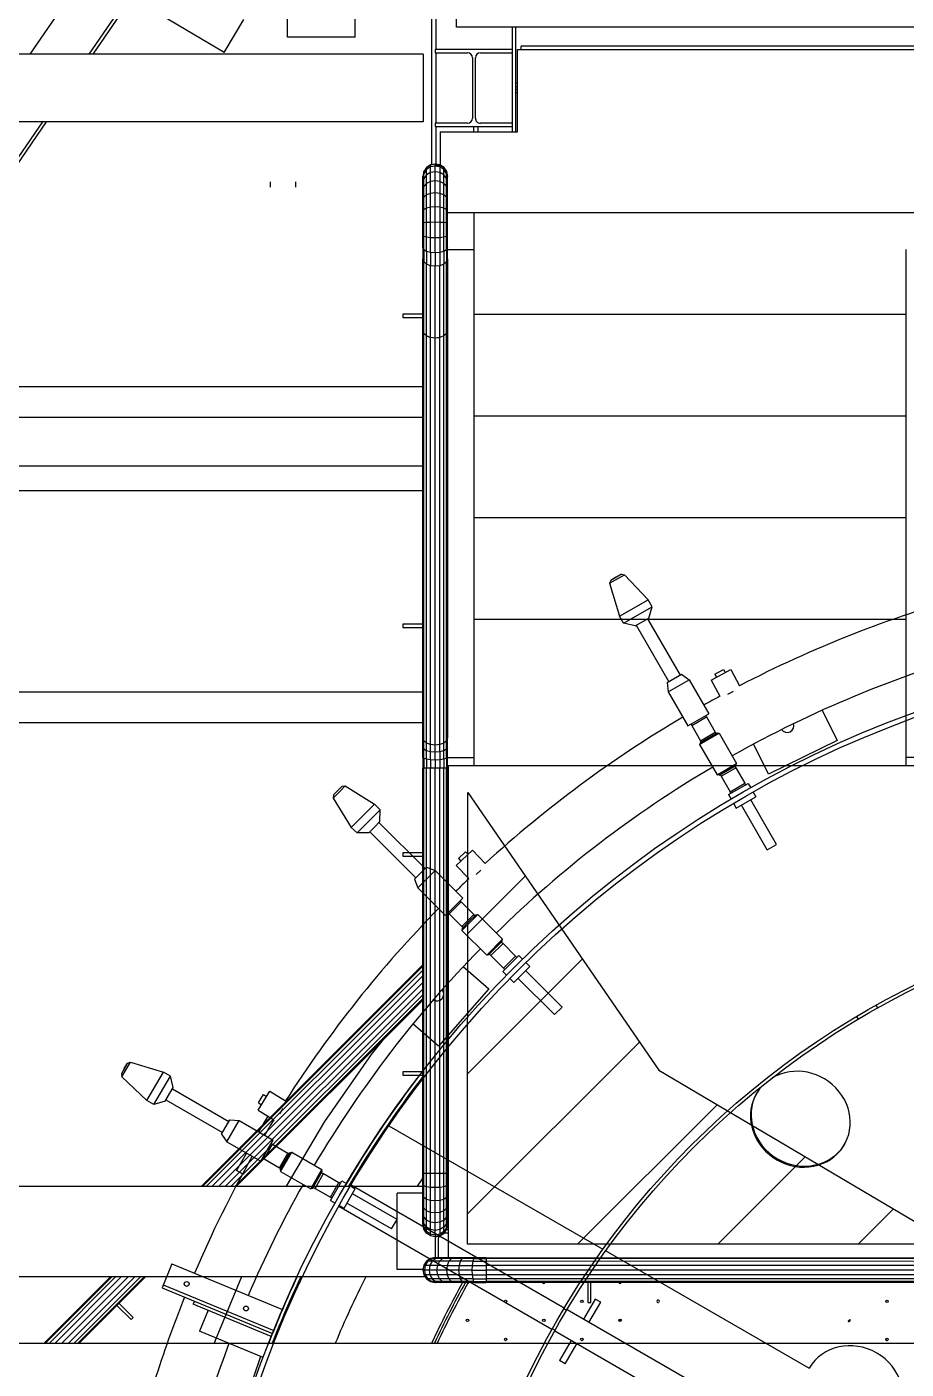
# Model space of a CAD drawing. Header units: metres. Extents: x 0 to 63075, y 0 to 44550.
# Drawn here: x 51016.5 to 51276.1, y 39128.8 to 39525.4 of the extents above; entities that cross this region are included whole.
import ezdxf

# ---------------------------------------------------------------- set-up
doc = ezdxf.new("R2010")
doc.units = ezdxf.units.M
doc.header["$LTSCALE"] = 75
for name, color, linetype in [('GSB', 7, 'Continuous'), ('ML6', 1, 'Continuous'), ('SL1', 8, 'Continuous')]:
    doc.layers.add(name, color=color, linetype=linetype)

# ---------------------------------------------------------------- blocks, each defined once
blk = doc.blocks.new('A$C6bae614f')
at = {"layer": 'SL1'}
h = blk.add_hatch(dxfattribs=at)
h.set_pattern_fill('_USER', color=256, scale=195, angle=44.9981, style=0, pattern_type=0)
h.set_pattern_definition([(44.99813, (326091.56, -18363.04), (-137.8813, 137.8903), [])])
h.paths.add_polyline_path([(355133.7, 35972), (355712.7, 35630), (354757.9, 35630), (354758, 36518.5)])
for p, q in [((354403.7, 38004.9), (354403.7, 38695.4)), ((354536.7, 38004.9), (354536.7, 38695.4)), ((354736.2, 38024.9), (354736.2, 38633.4)), ((354278.8, 37974.5), (353420.2, 38485.6)), ((354009, 38135.1), (353896.8, 37971.4)), ((354091.4, 38086), (354012.8, 37971.4)), ((354096.9, 38082.8), (354020.5, 37971.4)), ((354687.7, 37754.1), (354687.7, 38063.2)), ((354278.8, 37974.5), (354317.8, 38039.9)), ((354695.2, 38055.9), (354695.2, 37980.9)), ((355965.2, 38024.8), (354736.2, 38024.9)), ((354845.2, 38024.9), (354845.2, 37980.9)), ((354852.7, 37818.9), (354852.7, 38024.9)), ((354536.7, 38004.9), (354403.7, 38004.9)), ((355769.7, 37987.3), (354863.3, 37987.4)), ((354863.3, 37980.9), (354863.3, 37987.4)), ((354670.2, 37971.4), (352470.2, 37971.5)), ((354670.2, 37971.4), (354670.2, 37838.4)), ((354694.2, 37980.9), (354694.2, 37974.3)), ((354846.2, 37980.9), (354694.2, 37980.9)), ((354694.2, 37974.3), (354757.3, 37974.3)), ((354695.2, 37974.3), (354695.2, 37835.5)), ((354767.3, 37964.3), (354767.3, 37845.5)), ((354773.1, 37845.5), (354773.1, 37964.3)), ((354783.1, 37974.3), (354846.2, 37974.3)), ((354845.2, 37974.3), (354845.2, 37835.5)), ((354846.2, 37974.3), (354846.2, 37980.9)), ((354856.2, 37980.9), (355686.2, 37980.9)), ((354856.2, 37818.9), (354856.2, 37980.9)), ((354856.2, 37914.3), (354852.7, 37914.3)), ((354852.7, 37908), (354856.2, 37908)), ((354856.2, 37901.7), (354852.7, 37901.7)), ((354856.2, 37895.4), (354852.7, 37895.4)), ((354670.2, 37838.4), (352470.2, 37838.5)), ((353921.6, 37838.4), (352689.7, 36042.1)), ((353929.3, 37838.4), (352694.9, 36038.5)), ((354694.2, 37835.5), (354694.2, 37828.9)), ((354757.3, 37835.5), (354694.2, 37835.5)), ((354694.2, 37828.9), (354846.2, 37828.9)), ((354695.2, 37828.9), (354695.2, 37755.2)), ((354770.2, 37818.9), (354770.2, 37828.9)), ((354778.2, 37828.9), (354778.2, 37818.9)), ((354846.2, 37835.5), (354783.1, 37835.5)), ((354845.2, 37828.9), (354845.2, 37818.9)), ((354846.2, 37828.9), (354846.2, 37835.5)), ((354704.1, 37818.9), (354704.1, 37753.1)), ((354704.1, 37818.9), (354856.2, 37818.9)), ((354676.8, 37747.9), (354671.5, 37740)), ((354676.9, 37748.3), (354671.6, 37740.4)), ((354684.8, 37753.2), (354676.8, 37747.9)), ((354684.8, 37749.5), (354676.8, 37744.3)), ((354676.8, 37747.9), (354676.9, 37748.3)), ((354676.8, 37744.3), (354676.8, 37747.9)), ((354684.8, 37753.6), (354676.9, 37748.3)), ((354684.7, 37738.4), (354684.8, 37749.5)), ((354694.2, 37755.4), (354684.8, 37753.6)), ((354694.1, 37755.1), (354684.8, 37753.2)), ((354684.8, 37753.2), (354684.8, 37753.6)), ((354684.8, 37749.5), (354684.8, 37753.2)), ((354694.1, 37751.3), (354684.8, 37749.5)), ((354694.1, 37755.1), (354694.2, 37755.4)), ((354694.1, 37751.3), (354694.1, 37755.1)), ((354694.1, 37755.1), (354703.4, 37753.2)), ((354694.2, 37752.2), (354694.1, 37752.2)), ((354703.4, 37749.5), (354694.1, 37751.3)), ((354694.1, 37740), (354694.1, 37751.3)), ((354703.5, 37753.6), (354694.2, 37755.4)), ((354702.2, 37750.6), (354694.2, 37752.2)), ((354704.1, 37753.9), (354701.8, 37753.9)), ((354702.2, 37750.6), (354703.4, 37749.8)), ((354702.2, 37750.2), (354702.2, 37750.6)), ((354703.3, 37749.5), (354702.2, 37750.2)), ((354703.4, 37753.2), (354703.5, 37753.6)), ((354703.4, 37753.2), (354703.4, 37749.5)), ((354711.3, 37747.9), (354703.4, 37753.2)), ((354703.4, 37749.5), (354703.4, 37738.4)), ((354711.3, 37744.3), (354703.4, 37749.5)), ((354711.4, 37748.3), (354703.5, 37753.6)), ((354711.3, 37747.9), (354711.4, 37748.3)), ((354716.6, 37740), (354711.3, 37747.9)), ((354711.3, 37744.3), (354711.3, 37747.9)), ((354716.7, 37740.4), (354711.4, 37748.3)), ((354370.2, 37709.9), (354370.2, 37720.3)), ((354420.2, 37709.9), (354420.2, 37720.3)), ((354671.5, 37740), (354669.7, 37730.7)), ((354671.5, 37736.7), (354669.7, 37727.6)), ((354669.7, 37730.7), (354669.8, 37731)), ((354669.7, 37727.6), (354669.7, 37730.7)), ((354669.7, 37718.6), (354669.7, 37727.6)), ((354671.5, 37726.8), (354669.7, 37718.6)), ((354671.6, 37740.4), (354669.8, 37731)), ((354676.8, 37744.3), (354671.5, 37736.7)), ((354671.5, 37740), (354671.6, 37740.4)), ((354671.5, 37736.7), (354671.5, 37740)), ((354671.5, 37726.8), (354671.5, 37736.7)), ((354676.8, 37733.8), (354671.5, 37726.8)), ((354671.5, 37711.1), (354671.5, 37726.8)), ((354676.8, 37733.8), (354676.8, 37744.3)), ((354684.7, 37738.4), (354676.8, 37733.8)), ((354676.8, 37716.9), (354676.8, 37733.8)), ((354684.7, 37720.8), (354676.8, 37716.9)), ((354694.1, 37740), (354684.7, 37738.4)), ((354684.7, 37720.8), (354684.7, 37738.4)), ((354694.1, 37722.1), (354684.7, 37720.8)), ((354684.7, 37697.6), (354684.7, 37720.8)), ((354694.1, 37722.1), (354694.1, 37740)), ((354703.4, 37738.4), (354694.1, 37740)), ((354703.4, 37720.8), (354694.1, 37722.1)), ((354694.1, 37698.6), (354694.1, 37722.1)), ((354711.3, 37733.8), (354703.4, 37738.4)), ((354703.4, 37738.4), (354703.4, 37720.8)), ((354703.4, 37720.8), (354703.4, 37697.6)), ((354711.3, 37716.9), (354703.4, 37720.8)), ((354711.3, 37733.8), (354711.3, 37744.3)), ((354716.6, 37736.7), (354711.3, 37744.3)), ((354716.6, 37726.8), (354711.3, 37733.8)), ((354711.3, 37716.9), (354711.3, 37733.8)), ((354716.6, 37740), (354716.7, 37740.4)), ((354716.6, 37736.7), (354716.6, 37740)), ((354718.5, 37730.7), (354716.6, 37740)), ((354718.5, 37727.6), (354716.6, 37736.7)), ((354716.6, 37726.8), (354716.6, 37736.7)), ((354718.5, 37718.6), (354716.6, 37726.8)), ((354716.6, 37711.1), (354716.6, 37726.8)), ((354718.6, 37731), (354716.7, 37740.4)), ((354718.6, 37731), (354718.5, 37730.7)), ((354718.5, 37727.6), (354718.5, 37730.7)), ((354718.5, 37718.6), (354718.5, 37727.6)), ((354669.7, 37704.2), (354669.7, 37718.6)), ((354671.5, 37711.1), (354669.7, 37704.2)), ((354669.7, 37685.3), (354669.7, 37704.2)), ((354676.8, 37716.9), (354671.5, 37711.1)), ((354671.5, 37690.4), (354671.5, 37711.1)), ((354676.8, 37694.7), (354671.5, 37690.4)), ((354676.8, 37694.7), (354676.8, 37716.9)), ((354684.7, 37697.6), (354676.8, 37694.7)), ((354676.8, 37668.6), (354676.8, 37694.7)), ((354694.1, 37698.6), (354684.7, 37697.6)), ((354684.7, 37670.3), (354684.7, 37697.6)), ((354703.4, 37697.6), (354694.1, 37698.6)), ((354694.1, 37670.9), (354694.1, 37698.6)), ((354703.4, 37697.6), (354703.4, 37670.3)), ((354711.3, 37694.7), (354703.4, 37697.6)), ((354716.6, 37711.1), (354711.3, 37716.9)), ((354711.3, 37694.7), (354711.3, 37716.9)), ((354716.6, 37690.4), (354711.3, 37694.7)), ((354711.3, 37668.6), (354711.3, 37694.7)), ((354718.5, 37704.2), (354716.6, 37711.1)), ((354716.6, 37690.4), (354716.6, 37711.1)), ((354718.5, 37704.2), (354718.5, 37718.6)), ((354718.5, 37685.3), (354718.5, 37704.2)), ((354671.5, 37690.4), (354669.7, 37685.3)), ((354669.7, 37663), (354669.7, 37685.3)), ((354671.5, 37666.1), (354671.5, 37690.4)), ((354676.8, 37668.6), (354671.5, 37666.1)), ((354684.7, 37670.3), (354676.8, 37668.6)), ((354676.8, 37640.2), (354676.8, 37668.6)), ((354694.1, 37670.9), (354684.7, 37670.3)), ((354684.7, 37640.6), (354684.7, 37670.3)), ((354694.1, 37640.8), (354694.1, 37670.9)), ((354703.4, 37670.3), (354694.1, 37670.9)), ((354711.3, 37668.6), (354703.4, 37670.3)), ((354703.4, 37670.3), (354703.4, 37640.6)), ((354711.3, 37640.2), (354711.3, 37668.6)), ((354716.6, 37666.1), (354711.3, 37668.6)), ((354718.5, 37685.3), (354716.6, 37690.4)), ((354716.6, 37666.1), (354716.6, 37690.4)), ((354718.5, 37663), (354718.5, 37685.3)), ((354671.5, 37666.1), (354669.7, 37663)), ((354669.7, 37638.8), (354669.7, 37663)), ((354671.5, 37639.6), (354671.5, 37666.1)), ((354676.8, 37640.2), (354671.5, 37639.6)), ((354684.7, 37640.6), (354676.8, 37640.2)), ((354676.8, 37611.2), (354676.8, 37640.2)), ((354694.1, 37640.8), (354684.7, 37640.6)), ((354684.7, 37610.3), (354684.7, 37640.6)), ((354694.1, 37610), (354694.1, 37640.8)), ((354703.4, 37640.6), (354694.1, 37640.8)), ((354711.3, 37640.2), (354703.4, 37640.6)), ((354703.4, 37640.6), (354703.4, 37610.3)), ((354711.3, 37611.2), (354711.3, 37640.2)), ((354716.6, 37639.6), (354711.3, 37640.2)), ((354716.6, 37639.6), (354716.6, 37666.1)), ((354718.5, 37663), (354716.6, 37666.1)), ((354718.5, 37638.8), (354718.5, 37663)), ((354718.5, 37659.9), (355671.7, 37659.9)), ((354770.2, 37659.9), (354770.1, 36570.9)), ((354671.5, 37639.6), (354669.7, 37638.8)), ((354669.7, 37614.1), (354669.7, 37638.8)), ((354669.7, 37590.4), (354669.7, 37614.1)), ((354671.5, 37612.5), (354669.7, 37614.1)), ((354671.5, 37612.5), (354671.5, 37639.6)), ((354718.5, 37638.8), (354716.6, 37639.6)), ((354716.6, 37612.5), (354716.6, 37639.6)), ((354718.5, 37614.1), (354716.6, 37612.5)), ((354718.5, 37614.1), (354718.5, 37638.8)), ((354718.5, 37590.4), (354718.5, 37614.1)), ((354671.5, 37586.6), (354669.7, 37590.4)), ((354669.7, 37590.4), (354669.7, 37569.1)), ((354671.5, 37586.6), (354671.5, 37612.5)), ((354676.8, 37611.2), (354671.5, 37612.5)), ((354684.7, 37610.3), (354676.8, 37611.2)), ((354676.8, 37583.4), (354676.8, 37611.2)), ((354694.1, 37610), (354684.7, 37610.3)), ((354684.7, 37581.3), (354684.7, 37610.3)), ((354703.4, 37610.3), (354694.1, 37610)), ((354694.1, 37580.5), (354694.1, 37610)), ((354711.3, 37611.2), (354703.4, 37610.3)), ((354703.4, 37610.3), (354703.4, 37581.3)), ((354716.6, 37612.5), (354711.3, 37611.2)), ((354711.3, 37583.4), (354711.3, 37611.2)), ((354716.6, 37586.6), (354716.6, 37612.5)), ((354718.5, 37590.4), (354716.6, 37586.6)), ((354718.5, 37569.1), (354718.5, 37590.4)), ((354669.7, 37428.5), (354669.7, 37569.1)), ((354671.5, 37563.4), (354669.7, 37569.1)), ((354671.5, 37586.6), (354671.5, 37563.4)), ((354676.8, 37583.4), (354671.5, 37586.6)), ((354671.5, 37422.8), (354671.5, 37563.4)), ((354676.8, 37558.5), (354671.5, 37563.4)), ((354684.7, 37581.3), (354676.8, 37583.4)), ((354676.8, 37583.4), (354676.8, 37558.5)), ((354684.7, 37581.3), (354684.7, 37555.2)), ((354694.1, 37580.5), (354684.7, 37581.3)), ((354703.4, 37581.3), (354694.1, 37580.5)), ((354694.1, 37580.5), (354694.1, 37554.1)), ((354711.3, 37583.4), (354703.4, 37581.3)), ((354703.4, 37581.3), (354703.4, 37555.2)), ((354716.6, 37586.6), (354711.3, 37583.4)), ((354711.3, 37583.4), (354711.3, 37558.5)), ((354716.6, 37563.4), (354711.3, 37558.5)), ((354716.6, 37586.6), (354716.6, 37563.4)), ((354718.5, 37569.1), (354716.6, 37563.4)), ((354716.6, 37422.3), (354716.6, 37563.4)), ((354718.5, 37587.2), (354770.2, 37587.2)), ((354718.5, 37569.1), (354718.5, 37428.5)), ((355620.1, 36570.9), (355620.2, 37587.2)), ((354676.8, 37417.9), (354676.8, 37558.5)), ((354684.7, 37555.2), (354676.8, 37558.5)), ((354684.7, 37414.6), (354684.7, 37555.2)), ((354694.1, 37554.1), (354684.7, 37555.2)), ((354703.4, 37555.2), (354694.1, 37554.1)), ((354694.1, 37413.5), (354694.1, 37554.1)), ((354711.3, 37558.5), (354703.4, 37555.2)), ((354703.4, 37414.6), (354703.4, 37555.2)), ((354711.3, 37417.9), (354711.3, 37558.5)), ((354669.7, 37459.7), (354630.6, 37459.7)), ((354630.6, 37459.7), (354630.6, 37453.3)), ((354770.2, 37459.9), (355620.2, 37459.9)), ((354630.6, 37453.3), (354669.7, 37453.3)), ((354669.7, 37428.5), (354669.7, 37427.9)), ((354669.7, 37427.9), (354669.7, 37427.4)), ((354671.5, 37422.3), (354669.7, 37427.9)), ((354669.7, 36626.4), (354669.7, 37427.4)), ((354671.5, 37422.8), (354676.8, 37417.9)), ((354671.5, 37422.3), (354671.5, 37422.8)), ((354671.5, 37421.7), (354671.5, 37422.8)), ((354671.5, 36620.8), (354671.5, 37422.3)), ((354676.8, 37417), (354671.5, 37421.7)), ((354672.9, 37420.5), (354672.9, 37421.5)), ((354674.5, 37420), (354674.5, 37419)), ((354676.8, 37417.9), (354676.8, 37417.4)), ((354676.8, 37417), (354676.8, 37417.4)), ((354676.8, 37417.4), (354684.7, 37414.2)), ((354684.7, 37413.8), (354676.8, 37417)), ((354676.8, 36616), (354676.8, 37417)), ((354679.1, 37416.1), (354679.1, 37416.5)), ((354684.7, 37414.2), (354684.7, 37414.6)), ((354684.7, 37414.6), (354694.1, 37413.5)), ((354694.1, 37412.7), (354684.7, 37413.8)), ((354684.8, 36612.8), (354684.7, 37413.8)), ((354686, 37414.5), (354686, 37413.7)), ((354687.8, 37414.3), (354687.8, 37413.4)), ((354694.1, 37413.1), (354703.4, 37414.2)), ((354703.4, 37413.8), (354694.1, 37412.7)), ((354694.1, 37413.5), (354694.1, 37413.1)), ((354694.1, 37412.7), (354694.1, 37413.1)), ((354694.1, 36611.7), (354694.1, 37412.7)), ((354702.2, 37413.7), (354702.2, 37414.1)), ((354711.3, 37417.4), (354703.4, 37414.2)), ((354703.4, 37414.2), (354703.4, 37414.6)), ((354703.4, 37414.2), (354703.4, 37413.8)), ((354703.4, 36612.8), (354703.4, 37413.8)), ((354711.3, 37417.4), (354716.6, 37422.3)), ((354716.6, 37421.7), (354711.3, 37417)), ((354711.3, 37417.4), (354711.3, 37417.9)), ((354711.3, 37417), (354711.3, 37417.4)), ((354711.3, 36616), (354711.3, 37417)), ((354713.6, 37419), (354713.6, 37419.5)), ((354715.2, 37421), (354715.2, 37420.5)), ((354716.6, 37422.8), (354718.5, 37428.5)), ((354718.5, 37427.4), (354716.6, 37421.7)), ((354716.6, 37421.8), (354716.6, 37422.8)), ((354716.6, 36620.8), (354716.6, 37421.7)), ((354718.3, 37427.9), (354718.5, 37427.4)), ((354718.5, 37427.4), (354718.5, 36626.4)), ((354669.7, 37316.7), (353571.5, 37316.7)), ((354669.7, 37256.3), (353530.1, 37256.4)), ((354770.2, 37259.9), (355620.2, 37259.9)), ((354669.7, 37160.6), (353464.5, 37160.7)), ((354669.7, 37112.4), (353431.4, 37112.4)), ((354770.2, 37059.9), (355620.2, 37059.9)), ((355037.1, 36930.3), (355066.2, 36947.1)), ((355039.2, 36936), (355037.1, 36930.3)), ((355037.1, 36930.3), (355056.5, 36865.3)), ((355060.1, 36948.1), (355039.2, 36936)), ((355049.5, 36942.4), (355039.2, 36936)), ((355049.5, 36942.4), (355060.1, 36948.1)), ((355060.1, 36948.1), (355066.2, 36947.1)), ((355066.2, 36947.1), (355112.7, 36897.8)), ((355056.5, 36865.3), (355112.7, 36897.8)), ((355064.6, 36851.7), (355120.4, 36884)), ((355120.4, 36884), (355112.7, 36897.8)), ((355113.9, 36861.8), (355120.4, 36884)), ((354630.6, 36849.7), (354630.6, 36843.4)), ((354669.7, 36849.7), (354630.6, 36849.7)), ((354770.1, 36859.9), (355620.1, 36859.9)), ((355064.6, 36851.7), (355056.5, 36865.3)), ((355087, 36846.3), (355064.6, 36851.7)), ((355087, 36846.3), (355113.9, 36861.8)), ((355111.5, 36860.4), (355175.5, 36749.4)), ((354630.6, 36843.4), (354669.7, 36843.4)), ((355089.5, 36847.7), (355153.5, 36736.7)), ((355150.4, 36734.9), (355178.7, 36751.2)), ((355178.7, 36751.2), (355193.5, 36740.6)), ((355236.5, 36739.7), (355275.2, 36760.5)), ((355244, 36751.7), (355261, 36760.8)), ((355244, 36751.7), (355247.3, 36745.5)), ((355261, 36760.8), (355264.4, 36754.7)), ((355275.2, 36760.5), (355292.4, 36728.7)), ((353160.1, 36716.7), (354669.7, 36716.7)), ((355150.4, 36734.9), (355152.2, 36716.7)), ((355152.2, 36716.7), (355193.5, 36740.6)), ((355152.2, 36716.7), (355190.8, 36649.8)), ((355193.5, 36740.6), (355232.2, 36673.7)), ((355236.5, 36739.7), (355253.5, 36708)), ((355274.8, 36714.9), (355280.6, 36718)), ((355269.5, 36712), (355274.8, 36714.9)), ((355190.8, 36649.8), (355232.2, 36673.7)), ((355198.5, 36650.8), (355227.4, 36667.5)), ((355225.8, 36670), (355227.4, 36667.5)), ((355227.4, 36667.5), (355244.9, 36637.2)), ((355454.8, 36680.5), (355484.3, 36620.8)), ((353118.7, 36656.4), (354669.7, 36656.3)), ((355197.2, 36653.5), (355198.5, 36650.8)), ((355198.5, 36650.8), (355216, 36620.5)), ((355216, 36620.5), (355244.9, 36637.2)), ((355246.3, 36634.5), (355244.9, 36637.2)), ((354671.5, 36620.8), (354669.7, 36626.4)), ((354669.7, 36608), (354669.7, 36626.4)), ((354671.5, 36604.1), (354671.5, 36620.8)), ((354676.8, 36616), (354671.5, 36620.8)), ((354676.8, 36600.8), (354676.8, 36616)), ((354684.8, 36612.8), (354676.8, 36616)), ((354694.1, 36611.7), (354684.8, 36612.8)), ((354684.8, 36598.6), (354684.8, 36612.8)), ((354703.4, 36612.8), (354694.1, 36611.7)), ((354694.1, 36597.8), (354694.1, 36611.7)), ((354711.3, 36616), (354703.4, 36612.8)), ((354703.4, 36598.6), (354703.4, 36612.8)), ((354716.6, 36620.8), (354711.3, 36616)), ((354711.3, 36600.8), (354711.3, 36616)), ((354718.5, 36626.4), (354716.6, 36620.8)), ((354716.6, 36604.1), (354716.6, 36620.8)), ((354718.5, 36608), (354718.5, 36626.4)), ((355214.1, 36613.1), (355252.2, 36635.1)), ((355215.5, 36616.7), (355214.1, 36613.1)), ((355214.1, 36613.1), (355248.5, 36553.6)), ((355215.5, 36616.7), (355248.5, 36635.8)), ((355217.7, 36618), (355216, 36620.5)), ((355248.5, 36635.8), (355252.2, 36635.1)), ((355252.2, 36635.1), (355286.6, 36575.6)), ((355349.7, 36554.5), (355320.3, 36614.2)), ((355484.3, 36620.8), (355349.7, 36554.5)), ((354671.5, 36604.1), (354669.7, 36608)), ((354669.7, 36587.6), (354669.7, 36608)), ((354671.5, 36585.6), (354669.7, 36587.6)), ((354669.7, 36587.6), (354669.7, 36566.2)), ((354671.5, 36585.6), (354671.5, 36604.1)), ((354676.8, 36600.8), (354671.5, 36604.1)), ((354676.8, 36583.9), (354671.5, 36585.6)), ((354671.5, 36585.6), (354671.5, 36566.2)), ((354684.8, 36598.6), (354676.8, 36600.8)), ((354676.8, 36583.9), (354676.8, 36600.8)), ((354676.8, 36583.9), (354676.8, 36566.2)), ((354684.8, 36582.8), (354676.8, 36583.9)), ((354684.8, 36582.8), (354684.8, 36598.6)), ((354694.1, 36597.8), (354684.8, 36598.6)), ((354703.4, 36598.6), (354694.1, 36597.8)), ((354694.1, 36582.4), (354694.1, 36597.8)), ((354711.3, 36600.8), (354703.4, 36598.6)), ((354703.4, 36598.6), (354703.4, 36582.8)), ((354711.3, 36583.9), (354703.4, 36582.8)), ((354716.6, 36604.1), (354711.3, 36600.8)), ((354711.3, 36583.9), (354711.3, 36600.8)), ((354716.6, 36585.6), (354711.3, 36583.9)), ((354711.3, 36583.9), (354711.3, 36566.2)), ((354718.5, 36608), (354716.6, 36604.1)), ((354716.6, 36585.6), (354716.6, 36604.1)), ((354718.5, 36587.6), (354716.6, 36585.6)), ((354716.6, 36585.6), (354716.6, 36566.2)), ((354718.5, 36587.6), (354718.5, 36608)), ((354718.5, 36566.2), (354718.5, 36587.6)), ((354718.5, 36587.2), (354770.1, 36587.2)), ((354718.5, 36587.2), (354770.1, 36587.2)), ((355675.7, 36587.2), (355620.1, 36587.2)), ((354669.7, 35768.8), (354669.7, 36566.2)), ((354716.6, 36566.2), (354669.7, 36566.2)), ((354671.5, 35768.8), (354671.5, 36566.2)), ((354676.8, 35768.8), (354676.8, 36566.2)), ((354684.7, 35768.8), (354684.8, 36566.2)), ((354684.8, 36582.8), (354684.8, 36566.2)), ((354694.1, 36582.4), (354684.8, 36582.8)), ((354703.4, 36582.8), (354694.1, 36582.4)), ((354694.1, 36582.4), (354694.1, 36566.2)), ((354694.1, 35768.8), (354694.1, 36566.2)), ((354703.4, 36582.8), (354703.4, 36566.2)), ((354703.4, 35768.8), (354703.4, 36566.2)), ((354711.3, 35768.8), (354711.3, 36566.2)), ((354718.5, 36566.2), (354716.6, 36566.2)), ((354716.6, 35768.8), (354716.6, 36566.2)), ((354718.5, 36566.2), (354718.5, 35768.8)), ((355691.4, 36570.9), (354719.6, 36570.9)), ((354719.6, 36570.9), (354719.6, 35603.2)), ((355248.5, 36553.6), (355286.6, 36575.6)), ((355252.3, 36552.9), (355285.3, 36572)), ((355256.4, 36550.5), (355285.3, 36567.2)), ((355283.1, 36570.7), (355285.3, 36567.2)), ((355285.3, 36572), (355286.6, 36575.6)), ((355285.3, 36567.2), (355302.8, 36536.9)), ((354511.2, 36530.9), (354494.1, 36513.9)), ((354502.4, 36522.6), (354511.2, 36530.9)), ((354505.4, 36519.6), (354517.3, 36531.5)), ((354511.2, 36530.9), (354517.3, 36531.5)), ((354517.3, 36531.5), (354575, 36495.9)), ((355252.3, 36552.9), (355248.5, 36553.6)), ((355254.5, 36554.2), (355256.4, 36550.5)), ((355256.4, 36550.5), (355273.9, 36520.2)), ((355270.9, 36514.4), (355309.4, 36536.6)), ((355273.9, 36520.2), (355302.8, 36536.9)), ((355304.5, 36533.8), (355302.8, 36536.9)), ((355309.4, 36536.6), (355314.5, 36527.8)), ((355309.4, 36536.6), (355314.5, 36527.8)), ((354493.6, 36507.7), (354505.4, 36519.6)), ((354494.1, 36513.9), (354493.6, 36507.7)), ((354493.6, 36507.7), (354529.1, 36450)), ((354502.4, 36522.6), (354494.1, 36513.9)), ((355270.9, 36514.4), (355275.9, 36505.6)), ((355270.9, 36514.4), (355275.9, 36505.6)), ((355275.8, 36517.2), (355273.9, 36520.2)), ((355286.1, 36487.9), (355324.7, 36510.2)), ((355365.3, 36416.6), (355314.6, 36504.4)), ((355319.2, 36519.6), (355324.7, 36510.2)), ((355319.2, 36519.6), (355324.7, 36510.2)), ((354529.1, 36450), (354575, 36495.9)), ((354540.4, 36439), (354586, 36484.6)), ((354586, 36484.6), (354575, 36495.9)), ((354585.5, 36461.5), (354586, 36484.6)), ((355280.7, 36497.4), (355286.1, 36487.9)), ((355280.7, 36497.4), (355286.1, 36487.9)), ((355346.8, 36406), (355296.1, 36493.7)), ((354574.5, 36450.5), (354585.5, 36461.5)), ((354583.5, 36459.5), (354674.1, 36368.9)), ((354540.4, 36439), (354529.1, 36450)), ((354563.5, 36439.5), (354540.4, 36439)), ((354563.5, 36439.5), (354574.5, 36450.5)), ((354565.5, 36441.5), (354656.2, 36350.9)), ((354630.6, 36399.7), (354630.6, 36393.3)), ((354669.7, 36399.7), (354630.6, 36399.7)), ((354735.5, 36375.2), (354767.5, 36405.4)), ((354739.7, 36388.8), (354753.8, 36402)), ((354753.8, 36402), (354758.5, 36397)), ((354767.5, 36405.4), (354792.3, 36379.1)), ((355346.8, 36406), (355365.3, 36416.6)), ((354630.6, 36393.3), (354669.7, 36393.3)), ((354735.5, 36375.2), (354760.2, 36349.1)), ((354739.7, 36388.8), (354744.5, 36383.7)), ((354653.6, 36348.3), (354676.7, 36371.4)), ((354653.6, 36348.3), (354660, 36331.2)), ((354660, 36331.2), (354693.8, 36365)), ((354676.7, 36371.4), (354693.8, 36365)), ((354693.8, 36365), (354748.4, 36310.4)), ((354774.6, 36357.1), (354783.8, 36365.7)), ((354660, 36331.2), (354714.6, 36276.6)), ((354714.6, 36276.6), (354731.5, 36293.5)), ((354731.5, 36293.5), (354748.4, 36310.4)), ((354733.6, 36291.4), (354745.4, 36303.2)), ((354743.2, 36305.1), (354745.4, 36303.2)), ((354745.4, 36303.2), (354770.2, 36278.4)), ((354719.9, 36281.8), (354721.8, 36279.6)), ((354721.8, 36279.6), (354733.6, 36291.4)), ((354721.8, 36279.6), (354746.6, 36254.8)), ((354746.6, 36254.8), (354770.2, 36278.4)), ((354746.7, 36247.2), (354777.8, 36278.3)), ((354760.5, 36264.5), (354774, 36278)), ((354772.2, 36276.2), (354770.2, 36278.4)), ((354774, 36278), (354777.8, 36278.3)), ((354777.8, 36278.3), (354826.4, 36229.7)), ((354748.8, 36252.8), (354746.6, 36254.8)), ((354747, 36251), (354746.7, 36247.2)), ((354746.7, 36247.2), (354795.3, 36198.6)), ((354747, 36251), (354760.5, 36264.5)), ((354795.3, 36198.6), (354826.4, 36229.7)), ((354799.1, 36199), (354826, 36225.9)), ((354803.7, 36197.6), (354827.4, 36221.3)), ((354824.2, 36224.1), (354827.4, 36221.3)), ((354826, 36225.9), (354826.4, 36229.7)), ((354827.4, 36221.3), (354852.1, 36196.5)), ((354799.1, 36199), (354795.3, 36198.6)), ((354800.9, 36200.8), (354803.7, 36197.6)), ((354803.7, 36197.6), (354828.5, 36172.9)), ((354858.5, 36198), (354827, 36166.5)), ((354828.5, 36172.9), (354852.1, 36196.5)), ((354854.5, 36193.9), (354852.1, 36196.5)), ((354858.5, 36198), (354865.7, 36190.8)), ((354858.5, 36198), (354865.7, 36190.8)), ((354234.2, 35743.9), (354669.7, 36179.3)), ((354669.7, 36176.7), (354236.8, 35743.9)), ((354669.7, 36169.2), (354244.3, 35743.9)), ((354749.3, 36176.1), (354799.4, 36132.2)), ((354827, 36166.5), (354834.2, 36159.3)), ((354827, 36166.5), (354834.2, 36159.3)), ((354831.1, 36170.5), (354828.5, 36172.9)), ((354848.6, 36144.9), (354880.1, 36176.4)), ((354943.5, 36096.5), (354871.9, 36168.2)), ((354872.4, 36184.1), (354880.1, 36176.4)), ((354872.4, 36184.1), (354880.1, 36176.4)), ((354669.7, 36158), (354255.5, 35743.9)), ((354669.7, 36144.8), (354268.7, 35743.9)), ((354840.9, 36152.6), (354848.6, 36144.9)), ((354840.9, 36152.6), (354848.6, 36144.9)), ((354928.5, 36081.5), (354856.8, 36153.1)), ((354669.7, 36131.6), (354281.9, 35743.9)), ((354669.7, 36120.4), (354293.1, 35743.9)), ((354669.7, 36113), (354300.6, 35743.9)), ((354669.7, 36110.3), (354303.2, 35743.9)), ((354799.4, 36132.2), (354700.5, 36019.4)), ((354928.5, 36081.5), (354943.5, 36096.5)), ((355564.7, 36094.9), (355561.5, 36100.4)), ((354700.5, 36019.4), (354650.4, 36063.3)), ((355522.5, 36077.9), (355525.7, 36072.4)), ((354568.9, 36003.3), (354595.1, 36035.7)), ((354477.3, 35871.3), (354568.9, 36003.3)), ((354088.9, 35985.9), (354076.9, 35965)), ((354077.9, 35958.9), (354094.7, 35988)), ((354082.6, 35975.6), (354088.9, 35985.9)), ((354088.9, 35985.9), (354094.7, 35988)), ((354094.7, 35988), (354159.7, 35968.6)), ((354082.6, 35975.6), (354076.9, 35965)), ((354076.9, 35965), (354077.9, 35958.9)), ((354077.9, 35958.9), (354127.2, 35912.4)), ((354127.2, 35912.4), (354159.7, 35968.6)), ((354141, 35904.6), (354173.3, 35960.5)), ((354173.3, 35960.5), (354159.7, 35968.6)), ((354178.7, 35938.1), (354173.3, 35960.5)), ((354630.6, 35968.8), (354630.6, 35962.5)), ((354669.7, 35968.8), (354630.6, 35968.8)), ((354630.6, 35962.5), (354669.7, 35962.5)), ((354163.2, 35911.1), (354178.7, 35938.1)), ((354177.3, 35935.6), (354288.3, 35871.5)), ((354345.9, 35893.5), (354369, 35931)), ((354351.5, 35915.9), (354356.6, 35924.2)), ((354356.6, 35924.2), (354362.6, 35920.5)), ((354369, 35931), (354399.8, 35912)), ((354141, 35904.6), (354127.2, 35912.4)), ((354163.2, 35911.1), (354141, 35904.6)), ((354164.6, 35913.6), (354275.6, 35849.5)), ((354346.5, 35907.7), (354351.5, 35915.9)), ((354346.5, 35907.7), (354352.4, 35904)), ((354388.4, 35886.1), (354395, 35896.9)), ((354273.8, 35846.4), (354290.1, 35874.6)), ((354284.4, 35831.5), (354308.3, 35872.9)), ((354290.1, 35874.6), (354308.3, 35872.9)), ((354308.3, 35872.9), (354375.2, 35834.2)), ((354345.9, 35893.5), (354376.5, 35874.7)), ((354364.9, 35881.8), (354346.9, 35850.6)), ((354401.7, 35743.9), (354477.3, 35871.3)), ((354273.8, 35846.4), (354284.4, 35831.5)), ((354603, 35862.8), (355023.9, 35619.8)), ((354284.4, 35831.5), (354351.3, 35792.9)), ((354351.3, 35792.9), (354375.2, 35834.2)), ((354357.5, 35797.6), (354374.2, 35826.5)), ((354371.5, 35827.8), (354374.2, 35826.5)), ((354374.2, 35826.5), (354404.5, 35809)), ((354323, 35809.2), (354303.2, 35774.9)), ((354355, 35799.3), (354357.5, 35797.6)), ((354357.5, 35797.6), (354387.8, 35780.1)), ((354387.8, 35780.1), (354404.5, 35809)), ((354389.2, 35776.6), (354408.2, 35809.6)), ((354389.9, 35772.8), (354411.9, 35810.9)), ((354407, 35807.4), (354404.5, 35809)), ((354408.2, 35809.6), (354411.9, 35810.9)), ((354411.9, 35810.9), (354471.4, 35776.5)), ((354315.1, 35768), (354303.2, 35774.9)), ((354390.5, 35778.8), (354387.8, 35780.1)), ((354389.2, 35776.6), (354389.9, 35772.8)), ((354389.9, 35772.8), (354449.4, 35738.4)), ((354449.4, 35738.4), (354471.4, 35776.5)), ((354453, 35739.7), (354472, 35772.7)), ((354457.8, 35739.7), (354474.5, 35768.6)), ((354470.8, 35770.5), (354474.5, 35768.6)), ((354472, 35772.7), (354471.4, 35776.5)), ((354474.5, 35768.6), (354504.8, 35751.1)), ((354669.7, 35746.6), (354669.7, 35768.8)), ((354671.5, 35768.8), (354669.7, 35768.8)), ((354676.8, 35768.8), (354671.5, 35768.8)), ((354671.5, 35744.5), (354671.5, 35768.8)), ((354711.3, 35768.8), (354676.8, 35768.8)), ((354676.8, 35742.7), (354676.8, 35768.8)), ((354684.7, 35741.6), (354684.7, 35768.8)), ((354694.1, 35741.2), (354694.1, 35768.8)), ((354703.4, 35741.6), (354703.4, 35768.8)), ((354716.6, 35768.8), (354711.3, 35768.8)), ((354711.3, 35742.7), (354711.3, 35768.8)), ((354716.6, 35744.5), (354716.6, 35768.8)), ((354718.5, 35768.8), (354716.6, 35768.8)), ((354718.5, 35746.6), (354718.5, 35768.8)), ((352570.1, 35744), (354669.7, 35743.9)), ((354453, 35739.7), (354449.4, 35738.4)), ((354454.3, 35742), (354457.8, 35739.7)), ((354457.8, 35739.7), (354488.1, 35722.2)), ((354488.1, 35722.2), (354504.8, 35751.1)), ((354488.4, 35715.6), (354510.6, 35754.2)), ((354507.8, 35749.2), (354504.8, 35751.1)), ((354510.6, 35754.2), (354519.4, 35749.1)), ((354510.6, 35754.2), (354519.4, 35749.1)), ((354514.8, 35700.4), (354537, 35738.9)), ((354527.6, 35744.4), (354537, 35738.9)), ((354527.6, 35744.4), (354537, 35738.9)), ((354947.9, 35503.9), (354528.6, 35746)), ((354669.7, 35725.5), (354669.7, 35746.6)), ((354671.5, 35744.5), (354669.7, 35746.6)), ((354671.5, 35721.4), (354671.5, 35744.5)), ((354676.8, 35742.7), (354671.5, 35744.5)), ((354684.7, 35741.6), (354676.8, 35742.7)), ((354676.8, 35718), (354676.8, 35742.7)), ((354684.7, 35715.7), (354684.7, 35741.6)), ((354694.1, 35741.2), (354684.7, 35741.6)), ((354703.4, 35741.6), (354694.1, 35741.2)), ((354694.1, 35714.9), (354694.1, 35741.2)), ((354711.3, 35742.7), (354703.4, 35741.6)), ((354703.4, 35741.6), (354703.4, 35715.7)), ((354716.6, 35744.5), (354711.3, 35742.7)), ((354711.3, 35718), (354711.3, 35742.7)), ((354718.5, 35746.6), (354716.6, 35744.5)), ((354716.6, 35721.4), (354716.6, 35744.5)), ((354718.5, 35725.5), (354718.5, 35746.6)), ((354719.6, 35740.9), (354718.5, 35740.9)), ((354491.2, 35720.6), (354488.1, 35722.2)), ((354488.4, 35715.6), (354497.1, 35710.6)), ((354488.4, 35715.6), (354497.1, 35710.6)), ((354619, 35678.2), (354531.2, 35728.9)), ((354669.7, 35729.9), (354619.1, 35729.9)), ((354619.1, 35579.9), (354619.1, 35729.9)), ((354669.7, 35706.5), (354669.7, 35725.5)), ((354671.5, 35721.4), (354669.7, 35725.5)), ((354676.8, 35718), (354671.5, 35721.4)), ((354671.5, 35700.7), (354671.5, 35721.4)), ((354676.8, 35695.7), (354676.8, 35718)), ((354684.7, 35715.7), (354676.8, 35718)), ((354684.7, 35692.4), (354684.7, 35715.7)), ((354694.1, 35714.9), (354684.7, 35715.7)), ((354703.4, 35715.7), (354694.1, 35714.9)), ((354694.1, 35691.3), (354694.1, 35714.9)), ((354711.3, 35718), (354703.4, 35715.7)), ((354703.4, 35715.7), (354703.4, 35692.4)), ((354716.6, 35721.4), (354711.3, 35718)), ((354711.3, 35695.7), (354711.3, 35718)), ((354718.5, 35725.5), (354716.6, 35721.4)), ((354716.6, 35700.7), (354716.6, 35721.4)), ((354718.5, 35730.9), (354719.6, 35730.9)), ((354718.5, 35706.5), (354718.5, 35725.5)), ((354923.7, 35462), (354504.4, 35704.2)), ((354505.4, 35705.8), (354514.8, 35700.4)), ((354505.4, 35705.8), (354514.8, 35700.4)), ((354608.3, 35659.8), (354520.6, 35710.4)), ((354671.5, 35700.7), (354669.7, 35706.5)), ((354669.7, 35690.7), (354669.7, 35706.5)), ((354669.7, 35678.7), (354669.7, 35690.7)), ((354671.5, 35683.4), (354669.7, 35690.7)), ((354676.8, 35695.7), (354671.5, 35700.7)), ((354671.5, 35683.4), (354671.5, 35700.7)), ((354676.8, 35677.2), (354676.8, 35695.7)), ((354684.7, 35692.4), (354676.8, 35695.7)), ((354694.1, 35691.3), (354684.7, 35692.4)), ((354684.7, 35673), (354684.7, 35692.4)), ((354703.4, 35692.4), (354694.1, 35691.3)), ((354694.1, 35671.6), (354694.1, 35691.3)), ((354711.3, 35695.7), (354703.4, 35692.4)), ((354703.4, 35692.4), (354703.4, 35673)), ((354716.6, 35700.7), (354711.3, 35695.7)), ((354711.3, 35677.2), (354711.3, 35695.7)), ((354718.5, 35706.5), (354716.6, 35700.7)), ((354716.6, 35683.4), (354716.6, 35700.7)), ((354718.5, 35690.7), (354716.6, 35683.4)), ((354718.5, 35690.7), (354718.5, 35706.5)), ((354718.5, 35678.7), (354718.5, 35690.7)), ((354608.3, 35659.8), (354619, 35678.2)), ((354671.5, 35670.3), (354669.7, 35678.7)), ((354669.7, 35671.3), (354669.7, 35678.7)), ((354671.5, 35662.2), (354669.7, 35671.3)), ((354669.7, 35671.3), (354669.7, 35668.8)), ((354671.5, 35659.5), (354669.7, 35668.8)), ((354671.5, 35670.3), (354671.5, 35683.4)), ((354676.8, 35677.2), (354671.5, 35683.4)), ((354676.8, 35663.2), (354671.5, 35670.3)), ((354671.5, 35662.2), (354671.5, 35670.3)), ((354676.8, 35654.5), (354671.5, 35662.2)), ((354671.5, 35662.2), (354671.5, 35659.5)), ((354676.8, 35651.6), (354671.5, 35659.5)), ((354676.8, 35663.2), (354676.8, 35677.2)), ((354684.7, 35673), (354676.8, 35677.2)), ((354676.8, 35654.5), (354676.8, 35663.2)), ((354684.7, 35658.4), (354676.8, 35663.2)), ((354694.1, 35671.6), (354684.7, 35673)), ((354684.7, 35658.4), (354684.7, 35673)), ((354703.4, 35673), (354694.1, 35671.6)), ((354694.1, 35656.8), (354694.1, 35671.6)), ((354711.3, 35677.2), (354703.4, 35673)), ((354703.4, 35673), (354703.4, 35658.4)), ((354711.3, 35663.2), (354703.4, 35658.4)), ((354716.6, 35683.4), (354711.3, 35677.2)), ((354711.3, 35663.2), (354711.3, 35677.2)), ((354716.6, 35670.3), (354711.3, 35663.2)), ((354711.3, 35654.5), (354711.3, 35663.2)), ((354716.6, 35662.2), (354711.3, 35654.5)), ((354716.6, 35659.5), (354711.3, 35651.6)), ((354711.4, 35651.6), (354716.7, 35659.5)), ((354716.6, 35670.3), (354716.6, 35683.4)), ((354718.5, 35678.7), (354716.6, 35670.3)), ((354718.5, 35671.3), (354716.6, 35662.2)), ((354716.6, 35662.2), (354716.6, 35670.3)), ((354718.5, 35668.8), (354716.6, 35659.5)), ((354716.6, 35662.2), (354716.6, 35659.5)), ((354716.7, 35659.5), (354716.6, 35659.5)), ((354716.7, 35659.5), (354718.5, 35668.8)), ((354718.5, 35671.3), (354718.5, 35678.7)), ((354718.5, 35668.8), (354718.5, 35671.3)), ((354718.5, 35668.8), (354718.5, 35669.2)), ((354718.5, 35668.8), (354718.5, 35668.8)), ((354676.8, 35654.5), (354676.8, 35651.6)), ((354684.7, 35649.4), (354676.8, 35654.5)), ((354684.7, 35646.3), (354676.8, 35651.6)), ((354694.1, 35656.8), (354684.7, 35658.4)), ((354684.7, 35649.4), (354684.7, 35658.4)), ((354684.7, 35649.4), (354684.7, 35646.3)), ((354694.1, 35647.6), (354684.7, 35649.4)), ((354694.1, 35644.4), (354684.7, 35646.3)), ((354703.4, 35658.4), (354694.1, 35656.8)), ((354694.1, 35647.6), (354694.1, 35656.8)), ((354703.4, 35649.4), (354694.1, 35647.6)), ((354694.1, 35647.6), (354694.1, 35644.4)), ((354694.1, 35644.4), (354703.5, 35646.3)), ((354703.4, 35646.3), (354694.1, 35644.4)), ((354694.1, 35644.4), (354694.1, 35603.3)), ((354694.1, 35644.4), (354694.1, 35644.4)), ((354700.7, 35603.2), (354700.7, 35642)), ((354703.4, 35658.4), (354703.4, 35649.4)), ((354711.3, 35654.5), (354703.4, 35649.4)), ((354711.3, 35651.6), (354703.4, 35646.3)), ((354703.4, 35649.4), (354703.4, 35646.3)), ((354703.5, 35646.3), (354703.4, 35646.3)), ((354703.5, 35646.3), (354711.4, 35651.6)), ((354711.3, 35654.5), (354711.3, 35651.6)), ((354711.4, 35651.6), (354711.3, 35651.6)), ((354711.6, 35652), (354719.6, 35652)), ((354719.6, 35657.8), (354715.5, 35657.8)), ((354715.6, 35657.9), (354715.7, 35657.8)), ((355029.4, 35616.6), (355429.5, 35385.6)), ((354176.4, 35591.1), (354156.9, 35544.1)), ((354176.4, 35591.1), (354393.5, 35501.1)), ((354671.5, 35588.2), (354669.7, 35578.9)), ((354671.5, 35588.2), (354669.7, 35578.8)), ((354676.8, 35596.1), (354671.5, 35588.2)), ((354676.8, 35596.1), (354671.5, 35588.2)), ((354671.5, 35588.2), (354671.5, 35588.2)), ((354674.6, 35588.2), (354671.5, 35588.2)), ((354674.6, 35588.2), (354672.8, 35578.8)), ((354679.7, 35596.1), (354674.6, 35588.2)), ((354674.6, 35588.2), (354683.7, 35588.2)), ((354684.7, 35601.4), (354676.8, 35596.1)), ((354684.7, 35601.4), (354676.8, 35596.1)), ((354676.8, 35596.1), (354676.8, 35596.1)), ((354679.7, 35596.1), (354676.8, 35596.1)), ((354687.5, 35601.4), (354679.7, 35596.1)), ((354688.4, 35596.1), (354679.7, 35596.1)), ((354683.7, 35588.2), (354682, 35578.8)), ((354688.4, 35596.1), (354683.7, 35588.2)), ((354683.7, 35588.2), (354698.3, 35588.2)), ((354694.1, 35603.3), (354684.7, 35601.4)), ((354694.1, 35603.2), (354684.7, 35601.4)), ((354687.5, 35601.4), (354684.7, 35601.4)), ((354684.7, 35601.4), (354684.7, 35601.4)), ((354696.6, 35603.2), (354687.5, 35601.4)), ((354695.6, 35601.4), (354687.5, 35601.4)), ((354695.6, 35601.4), (354688.4, 35596.1)), ((354702.4, 35596.1), (354688.4, 35596.1)), ((354694.3, 35603.2), (354694.1, 35603.3)), ((354694.1, 35603.3), (354694.1, 35603.2)), ((354696.6, 35603.2), (354694.1, 35603.2)), ((354704, 35603.2), (354695.6, 35601.4)), ((354708.6, 35601.4), (354695.6, 35601.4)), ((354704, 35603.2), (354696.6, 35603.2)), ((354698.3, 35588.2), (354696.8, 35578.8)), ((354702.4, 35596.1), (354698.3, 35588.2)), ((354698.3, 35588.2), (354717.7, 35588.1)), ((354708.6, 35601.4), (354702.4, 35596.1)), ((354721, 35596.1), (354702.4, 35596.1)), ((354715.9, 35603.2), (354704, 35603.2)), ((354715.9, 35603.2), (354708.6, 35601.4)), ((354725.9, 35601.4), (354708.6, 35601.4)), ((354731.7, 35603.2), (354715.9, 35603.2)), ((354717.7, 35588.1), (354716.5, 35578.8)), ((354721, 35596.1), (354717.7, 35588.1)), ((354717.7, 35588.1), (354740.9, 35588.1)), ((354725.9, 35601.4), (354721, 35596.1)), ((354743.2, 35596.1), (354721, 35596.1)), ((354731.7, 35603.2), (354725.9, 35601.4)), ((354746.6, 35601.4), (354725.9, 35601.4)), ((354750.7, 35603.2), (354731.7, 35603.2)), ((354740.9, 35588.1), (354740.1, 35578.8)), ((354743.2, 35596.1), (354740.9, 35588.1)), ((354740.9, 35588.1), (354766.8, 35588.1)), ((354746.6, 35601.4), (354743.2, 35596.1)), ((354768, 35596.1), (354743.2, 35596.1)), ((354750.7, 35603.2), (354746.6, 35601.4)), ((354769.7, 35601.4), (354746.6, 35601.4)), ((354771.8, 35603.2), (354750.7, 35603.2)), ((354766.8, 35588.1), (354766.4, 35578.8)), ((354768, 35596.1), (354766.8, 35588.1)), ((354766.8, 35588.1), (354794.1, 35588.1)), ((354769.7, 35601.4), (354768, 35596.1)), ((354768, 35596.1), (354794.1, 35596.1)), ((354771.8, 35603.2), (354769.7, 35601.4)), ((354769.7, 35601.4), (354794.1, 35601.4)), ((354794.1, 35603.2), (354771.8, 35603.2)), ((354794.1, 35603.2), (356053.7, 35603.2)), ((354794.1, 35603.2), (354794.1, 35601.4)), ((356053.7, 35601.3), (354794.1, 35601.4)), ((354794.1, 35601.4), (354794.1, 35596.1)), ((356053.7, 35596), (354794.1, 35596.1)), ((354794.1, 35596.1), (354794.1, 35588.1)), ((354794.1, 35588.1), (354794.1, 35578.8)), ((356053.7, 35588.1), (354794.1, 35588.1)), ((352570.1, 35566), (354673.9, 35565.9)), ((353925.2, 35434.9), (354056.2, 35565.9)), ((354058.8, 35565.9), (353927.8, 35434.9)), ((354066.3, 35565.9), (353935.3, 35434.9)), ((354077.5, 35565.9), (353946.5, 35434.9)), ((354090.7, 35565.9), (353959.7, 35434.9)), ((354103.9, 35565.9), (353972.9, 35434.9)), ((354115.1, 35565.9), (353984.1, 35434.9)), ((354122.6, 35565.9), (353991.6, 35434.9)), ((354125.2, 35565.9), (353994.2, 35434.9)), ((354262, 35441.2), (354313.6, 35565.9)), ((354669.9, 35579.9), (354619.1, 35579.9)), ((354669.7, 35578.8), (354669.7, 35578.9)), ((354672.8, 35578.8), (354669.7, 35578.8)), ((354669.7, 35578.8), (354671.5, 35569.5)), ((354671.5, 35569.5), (354676.8, 35561.6)), ((354674.6, 35569.5), (354671.5, 35569.5)), ((354682, 35578.8), (354672.8, 35578.8)), ((354672.8, 35578.8), (354674.6, 35569.5)), ((354674.6, 35569.5), (354679.7, 35561.6)), ((354683.7, 35569.5), (354674.6, 35569.5)), ((354679.7, 35561.6), (354676.8, 35561.6)), ((354676.8, 35561.6), (354684.7, 35556.3)), ((354688.4, 35561.6), (354679.7, 35561.6)), ((354679.7, 35561.6), (354687.5, 35556.3)), ((354682, 35578.8), (354683.7, 35569.5)), ((354696.8, 35578.8), (354682, 35578.8)), ((354683.7, 35569.5), (354688.4, 35561.6)), ((354698.3, 35569.5), (354683.7, 35569.5)), ((354687.5, 35556.3), (354684.7, 35556.3)), ((354684.7, 35556.3), (354694.1, 35554.4)), ((354695.6, 35556.3), (354687.5, 35556.3)), ((354687.5, 35556.3), (354696.6, 35554.4)), ((354702.4, 35561.6), (354688.4, 35561.6)), ((354688.4, 35561.6), (354695.6, 35556.3)), ((354696.6, 35554.4), (354694.1, 35554.4)), ((354695.6, 35556.3), (354704, 35554.4)), ((354708.6, 35556.3), (354695.6, 35556.3)), ((354704, 35554.4), (354696.6, 35554.4)), ((354716.5, 35578.8), (354696.8, 35578.8)), ((354696.8, 35578.8), (354698.3, 35569.5)), ((354698.3, 35569.5), (354702.4, 35561.6)), ((354717.7, 35569.5), (354698.3, 35569.5)), ((354702.4, 35561.6), (354708.6, 35556.3)), ((354721, 35561.6), (354702.4, 35561.6)), ((354715.9, 35554.4), (354704, 35554.4)), ((354725.9, 35556.3), (354708.6, 35556.3)), ((354708.6, 35556.3), (354715.9, 35554.4)), ((354731.7, 35554.4), (354715.9, 35554.4)), ((354716.5, 35578.8), (354717.7, 35569.5)), ((354740.1, 35578.8), (354716.5, 35578.8)), ((354717.7, 35569.5), (354721, 35561.6)), ((354740.9, 35569.5), (354717.7, 35569.5)), ((354721, 35561.6), (354725.9, 35556.3)), ((354743.2, 35561.6), (354721, 35561.6)), ((354725.9, 35556.3), (354731.7, 35554.4)), ((354746.6, 35556.3), (354725.9, 35556.3)), ((354750.7, 35554.4), (354731.7, 35554.4)), ((354740.1, 35578.8), (354740.9, 35569.5)), ((354766.4, 35578.8), (354740.1, 35578.8)), ((354766.8, 35569.5), (354740.9, 35569.5)), ((354740.9, 35569.5), (354743.2, 35561.6)), ((354768, 35561.6), (354743.2, 35561.6)), ((354743.2, 35561.6), (354746.6, 35556.3)), ((354746.6, 35556.3), (354750.7, 35554.4)), ((354769.7, 35556.3), (354746.6, 35556.3)), ((354771.8, 35554.4), (354750.7, 35554.4)), ((354766.4, 35578.8), (354766.8, 35569.5)), ((354766.4, 35578.8), (354794.1, 35578.8)), ((354766.8, 35569.5), (354768, 35561.6)), ((354766.8, 35569.5), (354794.1, 35569.5)), ((354768, 35561.6), (354794.1, 35561.6)), ((354768, 35561.6), (354769.7, 35556.3)), ((354769.7, 35556.3), (354771.8, 35554.4)), ((354769.7, 35556.3), (354794.1, 35556.3)), ((354771.8, 35554.4), (354794.1, 35554.4)), ((354794.1, 35578.8), (354794.1, 35569.5)), ((356053.7, 35578.8), (354794.1, 35578.8)), ((356053.7, 35569.4), (354794.1, 35569.5)), ((354794.1, 35569.5), (354794.1, 35561.6)), ((356053.7, 35561.5), (354794.1, 35561.6)), ((354794.1, 35561.6), (354794.1, 35556.3)), ((354794.1, 35556.3), (354794.1, 35554.4)), ((356053.7, 35556.2), (354794.1, 35556.3)), ((356053.7, 35554.4), (354794.1, 35554.4)), ((354994.1, 35554.4), (354994.1, 35515.3)), ((355000.4, 35515.3), (355000.4, 35554.4)), ((354156.9, 35544.1), (354374.2, 35454.1)), ((354159.4, 35550), (354376.5, 35460.1)), ((354068.2, 35508.9), (354095.9, 35481.3)), ((354100.4, 35485.8), (354072.7, 35513.4)), ((354220.8, 35517.7), (354218.4, 35511.8)), ((354371.8, 35448.2), (354218.4, 35511.8)), ((354374, 35454.2), (354393.5, 35501.1)), ((354952.5, 35499.3), (354947, 35502.5)), ((356122.3, 34825.8), (354953.4, 35500.7)), ((355008.5, 35521.8), (354985.5, 35482.1)), ((354994.1, 35515.3), (355000.4, 35515.3)), ((354996.5, 35475.8), (355019.5, 35515.5)), ((355019.5, 35515.5), (355008.5, 35521.8)), ((354095.9, 35481.3), (354100.4, 35485.8)), ((354247.4, 35499.8), (354230.4, 35458.7)), ((355059, 35482), (355055.5, 35478.5)), ((354355.8, 35406.7), (354230.4, 35458.7)), ((354924.5, 35463.5), (354930, 35460.3)), ((356098.2, 34783.9), (354929.2, 35458.9)), ((352595, 35435), (366037.1, 35434.5)), ((354259.9, 35434.9), (354262, 35441.2)), ((354961.4, 35440.3), (354938.5, 35400.6)), ((354949.5, 35394.3), (354972.4, 35434)), ((355582.3, 35439.9), (355580.1, 35442)), ((354350.3, 35409), (354305.4, 35276.6)), ((354949.5, 35394.3), (354938.5, 35400.6))]:
    blk.add_line(p, q, dxfattribs=at)
blk.add_lwpolyline([(355133.7, 35972), (355712.7, 35630), (354757.9, 35630), (354758, 36518.5)], close=True, dxfattribs=at)
for centre, radius in [((356370.1, 34654.8), 2150), ((356370.1, 34654.8), 2140.5), ((356370.1, 34654.8), 1656.3), ((356370.1, 34654.8), 1650), ((354205.3, 35551.6), 4.76), ((354322, 35503.2), 4.76), ((354832.6, 35517.4), 2.5), ((354982.6, 35517.4), 2.5), ((355582.6, 35517.4), 2.5), ((354757.6, 35479.9), 2.5), ((354907.6, 35479.9), 2.5), ((355057.6, 35479.9), 2.5), ((354832.6, 35442.4), 2.5), ((354982.6, 35442.4), 2.5), ((355582.6, 35442.4), 2.5)]:
    blk.add_circle(centre, radius, dxfattribs=at)
for centre, radius, start, end in [((354757.3, 37964.3), 10, 359.9981, 89.9981), ((354783.1, 37964.3), 10, 89.9981, 179.9981), ((354757.3, 37845.5), 10, 269.9981, 359.9981), ((354783.1, 37845.5), 10, 179.9981, 269.9981), ((356370.1, 34654.8), 2337.1, 105.5835, 117.4593), ((356370.1, 34654.8), 2222.8, 105.5651, 119.4311), ((356370.1, 34654.8), 2337.1, 118.538, 119.4127), ((356370.1, 34654.8), 2337.1, 120.5835, 132.4593), ((355386, 36650.4), 13.5, 215.5857, 16.9106), ((356370.1, 34654.8), 2222.8, 120.5651, 134.4311), ((356370.1, 34654.8), 2337.1, 133.538, 134.4127), ((356370.1, 34654.8), 2337.1, 135.5835, 147.4593), ((356370.1, 34654.8), 2222.8, 135.5651, 149.4311), ((354697.3, 36121.9), 13.5, 238.0867, 39.4096), ((356370.1, 34654.8), 2150, 142.5395, 149.5664), ((356370.1, 34654.8), 2143.5, 142.4934, 149.4643), ((356370.1, 34654.8), 2150, 142.2683, 142.326), ((356370.1, 34654.8), 2337.1, 148.538, 149.4127), ((356370.1, 34654.8), 2337.1, 150.5835, 156.8754), ((356370.1, 34654.8), 2222.8, 150.5651, 156.8434), ((356370.1, 34654.8), 2028.5, 146.9567, 147.5287), ((354710.7, 35642), 10, 156.9002, 179.9981), ((356370.1, 34654.8), 2150, 154.9284, 158.7264), ((356370.1, 34654.8), 2143.5, 154.8471, 158.6588), ((356370.1, 34654.8), 2028.5, 153.3122, 157.3841), ((356370.1, 34654.8), 1855, 150.9908, 155.1329), ((356370.1, 34654.8), 1850, 150.9049, 155.0611), ((356370.1, 34654.8), 1845.2, 150.8226, 154.9924), ((354757.6, 35554.9), 2.5, 275.4966, 349.1548), ((354907.6, 35554.9), 2.5, 190.8483, 349.148), ((355057.6, 35554.9), 2.5, 190.8483, 349.148), ((356370.1, 34654.8), 2337.1, 158.1208, 162.4593), ((355132.6, 35517.4), 2.5, 359.4506, 290.795), ((356370.1, 34654.8), 1506.3, 145.0692, 145.1764), ((355507.6, 35479.9), 2.5, 223.747, 48.7953), ((356370.1, 34654.8), 1193.6, 136.1513, 136.391), ((356370.1, 34654.8), 2222.8, 159.4626, 164.4311)]:
    blk.add_arc(centre, radius, start, end, dxfattribs=at)
for centre, major_axis, start_param, end_param in [((355412.2, 35875.7), (-86.6, 50), 4.31969, 5.802239), ((355413.4, 35877.8), (86.6, -50), 3.154744, 6.270034), ((355412.2, 35875.7), (86.6, -50), 2.91808, 7.461283), ((355516.1, 35335.6), (-86.6, 50), 3.141593, 6.283185)]:
    blk.add_ellipse(centre, major_axis=major_axis, ratio=0.92388, start_param=start_param, end_param=end_param, dxfattribs=at)
blk = doc.blocks.new('zw$15D4')
at = {"layer": 'ML6', "xscale": 0.2502808837766805, "yscale": 0.2502808837766805, "zscale": 0.2502808837766805}
blk.add_blockref('A$C6bae614f', (-85544.74, -3177.34), dxfattribs=at)

msp = doc.modelspace()

# ---------------------------------------------------------------- block references
at = {"layer": 'GSB', "xscale": 0.6000000000000068, "yscale": 0.6000000000000068, "zscale": 0.6000000000000068}
msp.add_blockref('zw$15D4', (49200, 35721.63), dxfattribs=at)

doc.saveas('drawing.dxf')
